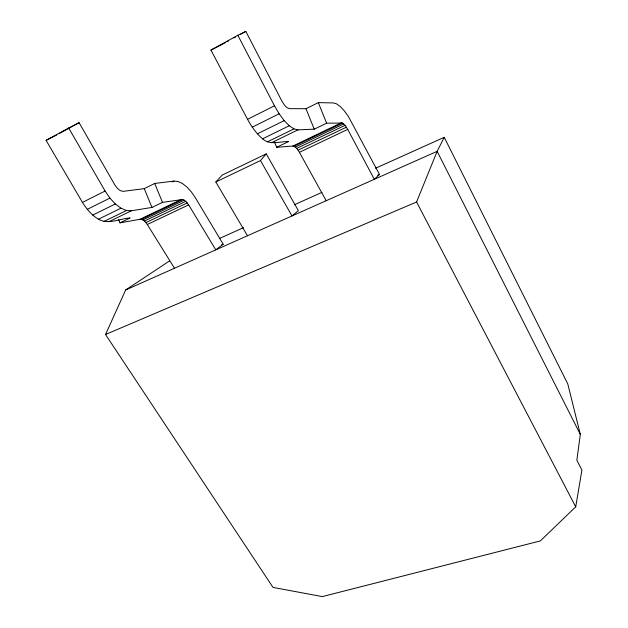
<?xml version="1.0" encoding="UTF-8"?>
<svg xmlns="http://www.w3.org/2000/svg" width="628" height="628" viewBox="0 0 628 628"><rect width="100%" height="100%" fill="white"/><g stroke="black" fill="none" stroke-linecap="round" stroke-linejoin="round"><path stroke-width="0.94" d="M375.536 168.241L444.231 137.32L567.79 383.967L580.319 434.395L576.857 460.191L581.913 470.058L575.727 506.835L540.363 540.912L322.337 596.6L273.015 587.408L105.535 334.504L125.655 289.979L169.466 260.981M105.535 334.504L416.576 201.996L437.135 151.332L444.231 137.32M260.494 160.564L266.256 153.868L298.371 210.67L291.981 215.946L260.494 160.564L215.836 181.979L247.479 235.751M215.836 181.979L222.202 175.079L266.256 153.868M237.847 35.309L245.846 31.4L281.603 100.558C283.495 103.698 285.512 107.702 289.367 108.644L305.977 108.723L318.317 102.631L333.405 102.921L336.639 103.895L340.376 106.627L344.364 110.913L348.383 116.478L379.485 174.466L374.312 179.294L347.724 129.392L345.07 125.333L342.488 123.041L326.631 123.198L314.251 129.172L297.962 129.863L293.959 128.897L289.257 125.757L284.201 120.6L279.138 113.786L274.46 105.787L237.847 35.309L210.922 50.059L247.542 119.328C251.538 126.534 256.24 133.45 262.543 138.843C269.765 145.531 279.947 141.347 288.574 141.551L276.642 147.305L274.522 142.069M68.664 127.994L79.104 122.711L114.712 184.679C116.651 187.748 119.398 191.312 123.378 191.336L144.259 188.628L154.731 183.454L174.019 181.084L178.038 181.484L182.45 183.533L186.987 187.089L191.367 191.917L195.347 197.718L223.191 244.221L215.781 249.858L188.659 204.861L185.825 201.298L182.827 199.469L162.471 202.365L151.96 207.436L131.354 210.788L126.448 210.506L120.976 208.182L115.324 203.951L109.892 198.095L105.104 191.014L68.664 127.994L46.087 140.358L82.464 202.404C86.57 209.046 91.719 215.129 98.455 219.219C108.393 225.028 119.736 218.56 130.137 217.963L119.972 222.861L118.527 219.345M59.385 133.505L79.104 122.711M220.2 45.444L225.334 42.633M227.046 41.699L228.749 40.765M233.883 37.955L235.586 37.021M240.72 34.21L245.846 31.4M46.087 140.358L56.81 134.918M82.464 202.404L105.104 191.014M247.542 119.328L274.46 105.787M87.268 209.367L109.892 198.095M252.244 127.178L279.138 113.786M92.732 215.106L115.324 203.951M257.37 133.843L284.201 120.6M210.922 50.059L219.345 45.915M172.26 181.947L174.019 181.084M98.455 219.219L120.976 208.182M262.543 138.843L289.257 125.757M104.013 221.433L126.448 210.506M267.371 141.85L293.959 128.897M109.021 221.645L131.354 210.788M271.539 142.697L297.962 129.863M119.972 222.861L139.95 219.282L181.5 199.382M276.642 147.305L292.821 146.049L341.42 122.766M139.95 219.282L141.339 219.329L182.827 199.469M292.821 146.049L293.967 146.269L342.488 123.041M141.339 219.329L142.862 219.933L184.302 200.128M293.967 146.269L295.286 147.078L343.728 123.92M142.862 219.933L144.432 221.04L185.825 201.298M295.286 147.078L296.691 148.412L345.07 125.333M144.432 221.04L145.939 222.595L187.309 202.907M296.691 148.412L298.088 150.194L346.428 127.194M145.939 222.595L147.297 224.486L188.659 204.861M298.088 150.194L299.407 152.314L347.724 129.392M219.423 238.499L243.507 227.658M294.359 204.775L322.015 192.325M221.425 245.014L223.191 244.221M377.695 175.267L379.485 174.466M125.655 289.979L437.135 151.332L580.319 434.395M147.297 224.486L174.498 268.242M299.407 152.314L326.199 200.717M416.576 201.996L575.727 506.835M144.259 188.628L151.96 207.436M154.731 183.454L162.471 202.365M318.317 102.631L326.631 123.198M305.977 108.723L314.251 129.172"/></g></svg>
